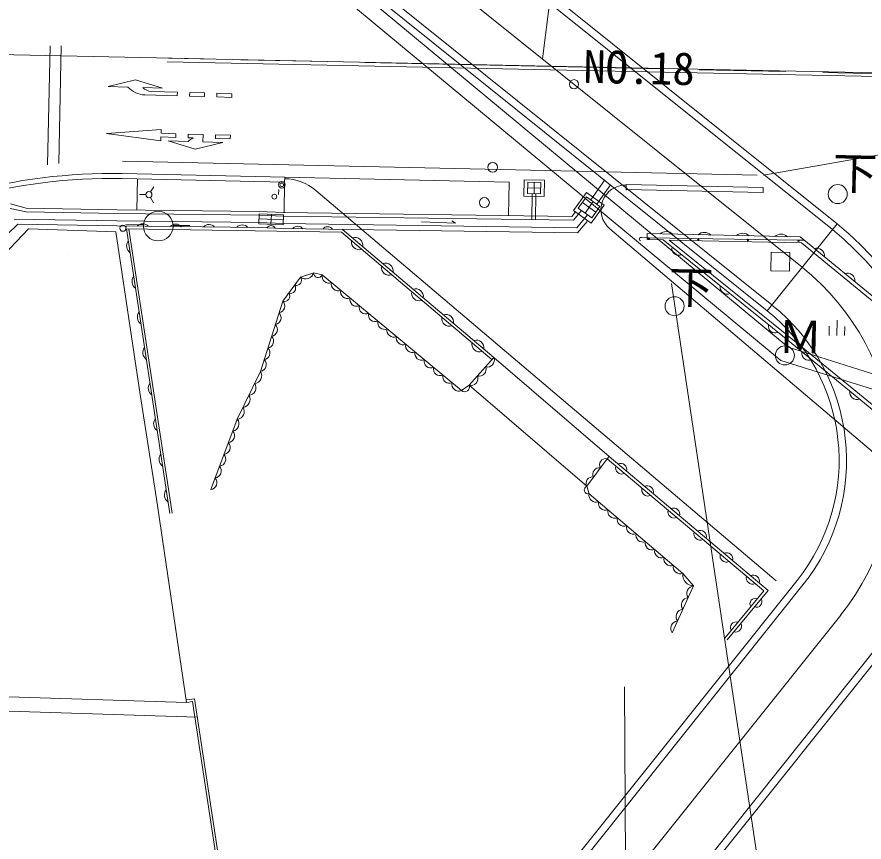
# Model space of a CAD drawing. Units: millimetres on the paper. Extents: x 40 to 680, y 20 to 380.
# Drawn here: x 489.35 to 523.56, y 255.36 to 288.66 of the extents above; entities that cross this region are included whole.
import ezdxf
from ezdxf.enums import TextEntityAlignment as Align

# ---------------------------------------------------------------- set-up
doc = ezdxf.new("R2010")
doc.units = ezdxf.units.MM
doc.linetypes.add('CHAIN', pattern=[18.5, 12, -1.5, 3.5, -1.5])
for name, color, linetype, lineweight in [('M-BGD', 7, 'Continuous', 13), ('M-BMK', 2, 'CHAIN', 13), ('M-STR-HTXT', 7, 'Continuous', 13), ('M-WORK', 1, 'Continuous', 13)]:
    doc.layers.add(name, color=color, linetype=linetype, lineweight=lineweight)
doc.styles.add('ＭＳ ゴシック', font='')
doc.styles.get('ＭＳ ゴシック').set_extended_font_data('MS Gothic')

msp = doc.modelspace()

# ---------------------------------------------------------------- linework, layer by layer
at = {"layer": 'M-BGD'}
for p, q in [((493.751, 280.286), (494.461, 280.273)), ((495.659, 280.251), (496.337, 280.239))]:
    msp.add_line(p, q, dxfattribs=at)
msp.add_circle((495.059, 280.223), 0.6, dxfattribs=at)
at = {"layer": 'M-BMK'}
msp.add_line((429.413, 288.429), (540.325, 286.027), dxfattribs=at)
at = {"layer": 'M-STR-HTXT'}
for p, q in [((515.746, 327.498), (510.574, 286.969)), ((515.78, 277.907), (519.95, 250.063)), ((513.886, 261.626), (513.956, 246.983))]:
    msp.add_line(p, q, dxfattribs=at)
at = {"layer": 'M-WORK'}
for p, q in [((477.8, 316.149), (522.465, 280.312)), ((477.612, 315.915), (522.278, 280.078)), ((476.392, 314.394), (521.057, 278.557)), ((474.984, 312.639), (519.649, 276.802)), ((475.172, 312.873), (519.837, 277.036)), ((503.016, 289.832), (520.489, 275.33)), ((502.633, 289.371), (520.196, 274.793)), ((490.585, 282.7), (490.689, 287.502)), ((491.036, 282.746), (491.139, 287.492)), ((512.191, 286.656), (495.473, 287)), ((512.187, 286.506), (495.417, 286.851)), ((524.106, 286.406), (512.191, 286.656)), ((524.103, 286.256), (512.187, 286.506)), ((493.835, 285.835), (493.035, 285.858)), ((494.434, 285.818), (495.234, 285.796)), ((495.83, 285.629), (494.781, 285.659)), ((495.83, 285.629), (495.825, 285.479)), ((495.825, 285.479), (494.526, 285.516)), ((496.329, 285.615), (496.325, 285.465)), ((496.925, 285.448), (496.325, 285.465)), ((496.929, 285.598), (496.329, 285.615)), ((496.929, 285.598), (496.925, 285.448)), ((497.429, 285.584), (497.425, 285.434)), ((498.024, 285.417), (497.425, 285.434)), ((498.029, 285.567), (497.429, 285.584)), ((498.029, 285.567), (498.024, 285.417)), ((498.024, 285.417), (498.029, 285.567)), ((492.97, 283.955), (495.175, 284.118)), ((492.97, 283.955), (495.163, 283.668)), ((495.171, 283.968), (495.175, 284.118)), ((495.771, 283.951), (495.171, 283.968)), ((495.767, 283.801), (495.771, 283.951)), ((496.266, 283.787), (496.271, 283.937)), ((496.266, 283.787), (496.271, 283.937)), ((496.87, 283.92), (496.271, 283.937)), ((496.862, 283.62), (496.87, 283.92)), ((497.366, 283.756), (497.37, 283.906)), ((497.97, 283.889), (497.37, 283.906)), ((495.167, 283.818), (495.163, 283.668)), ((495.767, 283.801), (495.167, 283.818)), ((496.262, 283.637), (495.463, 283.66)), ((496.266, 283.787), (496.466, 283.781)), ((497.662, 283.597), (496.862, 283.62)), ((497.966, 283.739), (497.366, 283.756)), ((497.97, 283.889), (497.966, 283.739)), ((519.494, 282.274), (525.013, 283.242)), ((493.61, 282.838), (519.234, 282.283)), ((493.599, 282.338), (500.163, 282.196)), ((500.159, 281.996), (500.163, 282.196)), ((500.163, 282.196), (509.225, 281.999)), ((493.595, 282.138), (500.159, 281.996)), ((494.225, 282.124), (494.197, 280.869)), ((500.142, 280.773), (500.159, 281.996)), ((509.225, 281.999), (509.196, 280.645)), ((509.827, 282.092), (509.816, 281.434)), ((510.656, 282.078), (509.827, 282.092)), ((509.967, 281.531), (509.975, 281.99)), ((509.975, 281.99), (510.504, 281.981)), ((510.239, 281.985), (510.232, 281.527)), ((510.504, 281.981), (510.496, 281.522)), ((510.644, 281.42), (510.656, 282.078)), ((513.092, 282.083), (512.521, 281.281)), ((513.324, 281.891), (512.765, 281.106)), ((513.948, 281.678), (513.953, 281.897)), ((513.953, 281.897), (519.485, 281.777)), ((494.743, 281.598), (494.873, 281.812)), ((499.92, 281.701), (499.916, 281.501)), ((520.001, 265.894), (501.418, 281.661)), ((510.496, 281.522), (509.967, 281.531)), ((509.971, 281.761), (510.5, 281.752)), ((510.154, 281.528), (510.137, 280.481)), ((510.304, 281.526), (510.287, 280.479)), ((512.348, 281.577), (511.827, 280.85)), ((513.057, 281.068), (512.348, 281.577)), ((513.949, 281.697), (519.481, 281.577)), ((519.485, 281.777), (519.481, 281.577)), ((494.553, 281.494), (494.304, 281.5)), ((494.739, 281.382), (494.859, 281.163)), ((509.816, 281.434), (510.644, 281.42)), ((512.018, 280.945), (512.348, 281.405)), ((512.183, 281.175), (512.729, 280.784)), ((512.621, 281.21), (512.291, 280.749)), ((512.348, 281.405), (512.894, 281.014)), ((489.081, 280.932), (489.721, 280.798)), ((489.091, 281.122), (489.724, 280.948)), ((493.397, 280.878), (489.724, 280.948)), ((499.137, 280.811), (493.397, 280.878)), ((511.822, 280.457), (512.15, 280.851)), ((511.827, 280.85), (512.536, 280.342)), ((512.564, 280.554), (512.018, 280.945)), ((512.536, 280.342), (513.057, 281.068)), ((512.894, 281.014), (512.564, 280.554)), ((493.39, 280.428), (489.241, 280.507)), ((493.394, 280.728), (489.721, 280.798)), ((499.134, 280.661), (493.394, 280.728)), ((499.12, 280.312), (499.136, 280.711)), ((499.128, 280.511), (500.105, 280.473)), ((500.111, 280.623), (499.134, 280.661)), ((499.136, 280.711), (500.112, 280.673)), ((500.115, 280.773), (499.137, 280.811)), ((499.624, 280.692), (499.608, 280.293)), ((500.112, 280.673), (500.097, 280.273)), ((511.822, 280.457), (500.111, 280.623)), ((511.753, 280.608), (500.115, 280.773)), ((511.753, 280.608), (511.906, 280.793)), ((511.961, 280.155), (512.395, 280.675)), ((489.391, 280.304), (483.082, 274.25)), ((493.387, 280.228), (489.391, 280.304)), ((499.121, 280.161), (493.387, 280.228)), ((499.126, 280.361), (493.39, 280.428)), ((493.753, 280.104), (493.755, 280.224)), ((500.097, 280.273), (499.12, 280.312)), ((500.097, 280.123), (499.121, 280.161)), ((500.103, 280.323), (499.126, 280.361)), ((511.961, 280.155), (500.103, 280.323)), ((507.053, 280.335), (505.685, 280.387)), ((506.911, 280.432), (507.053, 280.335)), ((512.371, 280.413), (511.99, 279.955)), ((519.649, 276.802), (522.465, 280.312)), ((489.821, 280.117), (483.786, 273.796)), ((493.342, 279.994), (489.821, 280.117)), ((493.342, 279.994), (494.331, 273.423)), ((495.519, 268.617), (493.773, 280.104)), ((493.875, 280.102), (495.618, 268.632)), ((511.99, 279.955), (500.097, 280.123)), ((508.612, 274.91), (502.498, 280.089)), ((524.206, 270.85), (513.286, 280.115)), ((514.799, 279.917), (514.794, 279.677)), ((514.799, 279.917), (520.976, 279.781)), ((514.566, 279.759), (514.866, 279.754)), ((514.794, 279.677), (515.444, 279.662)), ((514.866, 279.754), (520.906, 279.658)), ((515.444, 279.662), (520.408, 275.666)), ((515.69, 279.657), (521.034, 279.539)), ((515.69, 279.657), (520.502, 275.783)), ((520.906, 279.658), (521.131, 279.654)), ((528.538, 273.585), (520.976, 279.781)), ((528.443, 273.469), (521.034, 279.539)), ((519.812, 279.166), (519.795, 278.416)), ((519.812, 279.166), (520.562, 279.149)), ((520.562, 279.149), (520.545, 278.4)), ((491.405, 279.061), (491.406, 279.062)), ((500.801, 278.157), (500.086, 277.194)), ((501.333, 278.341), (500.801, 278.157)), ((501.676, 278.252), (501.333, 278.341)), ((507.298, 273.584), (501.676, 278.252)), ((519.795, 278.416), (520.545, 278.4)), ((500.086, 277.194), (499.184, 274.352)), ((522.453, 275.805), (522.467, 276.429)), ((522.141, 275.811), (522.149, 276.186)), ((522.766, 275.798), (522.774, 276.173)), ((520.503, 275.782), (526.522, 270.85)), ((520.408, 275.666), (526.43, 270.732)), ((520.489, 275.33), (528.567, 272.798)), ((507.609, 273.795), (508.612, 274.91)), ((508.612, 274.91), (513.258, 270.921)), ((520.196, 274.793), (528.388, 272.226)), ((499.184, 274.352), (498.249, 272.422)), ((507.609, 273.795), (507.298, 273.584)), ((512.366, 269.716), (507.609, 273.795)), ((494.331, 273.423), (494.991, 269.213)), ((498.249, 272.422), (497.175, 269.582)), ((513.258, 270.921), (513.18, 270.829)), ((513.258, 270.921), (519.678, 265.512)), ((512.366, 269.716), (513.18, 270.829)), ((513.18, 270.829), (519.509, 265.497)), ((512.366, 269.716), (512.456, 269.414)), ((494.985, 269.214), (496.204, 260.992)), ((512.456, 269.414), (516.239, 266.2)), ((516.239, 266.2), (516.674, 265.696)), ((487.596, 224.29), (520.854, 265.92)), ((487.831, 224.103), (521.089, 265.733)), ((516.674, 265.696), (515.803, 263.806)), ((519.509, 265.497), (517.934, 263.591)), ((519.678, 265.512), (518.027, 263.514)), ((489.354, 222.886), (522.612, 264.516)), ((490.878, 221.669), (524.136, 263.298)), ((491.112, 221.481), (524.37, 263.111)), ((482.936, 261.41), (496.204, 260.992)), ((496.519, 261.143), (496.195, 261.093)), ((496.21, 260.994), (496.435, 261.029)), ((497.699, 253.363), (496.519, 261.143)), ((488.424, 260.657), (496.631, 260.4))]:
    msp.add_line(p, q, dxfattribs=at)
for points in [[(495.234, 285.796), (494.143, 286.127), (493.035, 285.858)], [(497.662, 283.597), (496.554, 283.329), (495.463, 283.66)], [(493.753, 280.104), (502.453, 279.97), (508.535, 274.819)], [(496.435, 261.029), (497.606, 253.312), (499.675, 251.492)]]:
    msp.add_lwpolyline(points, dxfattribs=at)
for centre, radius in [((511.846, 285.948), 0.185), ((508.56, 282.596), 0.2), ((500.045, 281.885), 0.135), ((500.045, 281.885), 0.0755), ((522.494, 281.513), 0.385), ((494.678, 281.491), 0.125), ((499.745, 281.408), 0.1), ((508.226, 281.172), 0.2), ((493.628, 280.136), 0.125), ((514.863, 279.724), 0.03), ((516.867, 279.692), 0.03), ((518.867, 279.66), 0.03), ((520.907, 279.628), 0.03), ((515.905, 276.987), 0.385), ((520.359, 275), 0.385)]:
    msp.add_circle(centre, radius, dxfattribs=at)
for centre, radius, start, end in [((494.568, 286.515), 1, 222.7996, 267.5647), ((494.801, 286.158), 0.5, 222.8008, 267.6236), ((496.937, 282.899), 1, 118.0699, 132.4314), ((493.123, 260.343), 22, 88.7591, 122.3164), ((493.123, 260.343), 21.8, 88.7591, 122.3164), ((500.124, 280.136), 2, 49.6856, 88.9287), ((513.933, 280.878), 1, 88.9287, 229.6856), ((494.424, 280.016), 0.3, 41.1382, 137.524), ((495.765, 280.001), 0.3, 41.1382, 137.524), ((497.107, 279.985), 0.3, 41.1385, 137.5238), ((498.448, 279.969), 0.3, 41.1382, 137.5241), ((499.606, 280.06), 0.183, 24.6553, 150.8803), ((500.695, 279.965), 0.25, 36.0693, 142.3077), ((501.895, 279.948), 0.25, 36.0693, 142.3077), ((514.799, 270.757), 12.25, 321.3787, 51.2581), ((515.565, 279.618), 0.381, 46.2796, 131.1927), ((517.11, 279.584), 0.381, 46.2796, 131.1927), ((518.654, 279.55), 0.381, 46.2796, 131.1927), ((520.198, 279.516), 0.381, 46.2796, 131.1927), ((514.799, 270.757), 11.95, 321.3787, 51.2581), ((494.123, 279.422), 0.343, 143.7476, 233.5368), ((503.165, 279.577), 0.31, 170.8398, 288.6344), ((503.004, 279.447), 0.313, 351.1034, 108.3707), ((514.548, 279.691), 0.0696, 75.4361, 265.6412), ((516.08, 279.322), 0.283, 169.238, 293.0929), ((521.646, 279.024), 0.311, 351.831, 109.5062), ((504.381, 278.547), 0.31, 170.8398, 288.6344), ((504.227, 278.411), 0.313, 351.1032, 108.3714), ((514.799, 270.757), 10, 321.3787, 51.2581), ((494.341, 277.987), 0.343, 143.7468, 233.5371), ((500.635, 278.031), 0.208, 249.6601, 37.1291), ((501.005, 278.427), 0.338, 232.8947, 345.2439), ((501.511, 278.325), 0.18, 175.0532, 336.0549), ((501.942, 278.191), 0.273, 167.0491, 293.5474), ((522.881, 278.012), 0.311, 351.8317, 109.5055), ((500.397, 277.71), 0.208, 249.6608, 37.1295), ((502.316, 277.88), 0.273, 167.0497, 293.5466), ((518.027, 277.755), 0.283, 169.2378, 293.0936), ((500.158, 277.389), 0.208, 249.6601, 37.1291), ((502.691, 277.569), 0.273, 167.05, 293.5464), ((505.597, 277.517), 0.31, 170.8398, 288.6344), ((505.45, 277.376), 0.313, 351.1038, 108.3708), ((499.886, 276.996), 0.281, 280.1633, 44.6426), ((503.066, 277.258), 0.273, 167.0491, 293.5474), ((494.559, 276.551), 0.343, 143.7476, 233.5368), ((503.441, 276.947), 0.273, 167.0498, 293.5478), ((514.799, 270.757), 7.75, 321.3787, 51.2581), ((514.799, 270.757), 8.05, 321.3787, 51.2581), ((499.736, 276.523), 0.281, 280.1641, 44.6418), ((503.816, 276.635), 0.273, 167.0488, 293.5476), ((504.19, 276.324), 0.273, 167.0497, 293.5471), ((506.814, 276.486), 0.31, 170.8393, 288.6349), ((506.673, 276.34), 0.313, 351.1028, 108.371), ((499.585, 276.049), 0.281, 280.1633, 44.6426), ((504.565, 276.013), 0.273, 167.0499, 293.5474), ((519.974, 276.187), 0.283, 169.2383, 293.0922), ((499.435, 275.575), 0.281, 280.1633, 44.6426), ((504.94, 275.702), 0.273, 167.0487, 293.5474), ((505.315, 275.39), 0.273, 167.0497, 293.5466), ((508.03, 275.456), 0.31, 170.8398, 288.6344), ((507.896, 275.304), 0.313, 351.1032, 108.3714), ((494.777, 275.115), 0.343, 143.7476, 233.5368), ((499.285, 275.102), 0.281, 280.1631, 44.6427), ((505.69, 275.079), 0.273, 167.0487, 293.5474), ((521.328, 275.085), 0.283, 168.7405, 292.5928), ((499.135, 274.628), 0.281, 280.1656, 44.6412), ((506.065, 274.768), 0.273, 167.05, 293.5464), ((508.346, 274.814), 0.283, 256.1187, 19.9484), ((498.919, 274.182), 0.315, 275.6693, 32.5969), ((506.439, 274.457), 0.273, 167.0499, 293.5474), ((508.012, 274.442), 0.283, 256.1187, 19.9484), ((506.814, 274.146), 0.273, 167.0496, 293.5464), ((507.677, 274.07), 0.283, 256.1187, 19.9484), ((494.996, 273.679), 0.343, 143.7468, 233.5371), ((498.685, 273.7), 0.315, 275.67, 32.5978), ((507.189, 273.834), 0.273, 167.0507, 293.5461), ((507.43, 273.725), 0.193, 226.8346, 21.3043), ((498.451, 273.218), 0.315, 275.6702, 32.5971), ((523.262, 273.501), 0.283, 168.7393, 292.594), ((498.218, 272.735), 0.315, 275.6698, 32.5966), ((495.214, 272.243), 0.343, 143.7476, 233.5368), ((498.03, 272.234), 0.288, 277.9793, 40.6213), ((497.851, 271.761), 0.288, 277.9796, 40.6203), ((497.672, 271.288), 0.288, 277.9793, 40.6213), ((495.432, 270.808), 0.343, 143.7468, 233.5371), ((497.493, 270.814), 0.288, 277.9797, 40.6206), ((513.126, 270.584), 0.251, 77.5565, 210.0421), ((513.724, 270.389), 0.256, 344.3822, 115.3897), ((497.314, 270.341), 0.288, 277.9796, 40.6211), ((512.855, 270.213), 0.251, 77.5563, 210.0429), ((513.773, 270.462), 0.251, 163.6365, 296.1352), ((497.135, 269.868), 0.288, 277.9794, 40.6211), ((512.583, 269.842), 0.251, 77.5565, 210.0421), ((495.65, 269.372), 0.343, 143.7468, 233.5371), ((512.418, 269.567), 0.158, 109.4862, 283.6887), ((514.828, 269.574), 0.251, 163.6358, 296.1359), ((514.794, 269.488), 0.256, 344.3817, 115.3902), ((512.729, 269.352), 0.28, 167.3571, 291.9531), ((513.107, 269.031), 0.28, 167.3572, 291.9533), ((513.486, 268.71), 0.28, 167.3572, 291.9538), ((515.883, 268.685), 0.251, 163.6365, 296.1352), ((515.864, 268.586), 0.256, 344.3822, 115.3897), ((513.864, 268.388), 0.28, 167.3581, 291.9528), ((514.242, 268.067), 0.28, 167.3581, 291.9528), ((516.937, 267.796), 0.251, 163.6358, 296.1359), ((516.934, 267.685), 0.256, 344.382, 115.3895), ((514.621, 267.746), 0.28, 167.3578, 291.9535), ((514.999, 267.424), 0.28, 167.3565, 291.9536), ((515.377, 267.103), 0.28, 167.3575, 291.9531), ((515.756, 266.782), 0.28, 167.3572, 291.9533), ((517.992, 266.907), 0.251, 163.6365, 296.1352), ((518.004, 266.783), 0.256, 344.3818, 115.3896), ((516.134, 266.46), 0.28, 167.3569, 291.954), ((516.68, 266.141), 0.445, 172.2921, 269.2436), ((519.074, 265.882), 0.256, 344.3817, 115.3902), ((519.047, 266.019), 0.251, 163.6358, 296.1359), ((516.702, 265.397), 0.3, 95.2965, 215.2071), ((516.484, 264.924), 0.3, 95.2956, 215.2088), ((519.167, 264.978), 0.217, 68.3322, 212.5362), ((519.203, 265.064), 0.231, 250.8724, 29.9954), ((516.266, 264.452), 0.3, 95.2955, 215.2076), ((516.048, 263.98), 0.3, 95.2945, 215.2091), ((518.379, 264.025), 0.217, 68.3322, 212.5362), ((518.377, 264.065), 0.231, 250.8732, 29.9951)]:
    msp.add_arc(centre, radius, start, end, dxfattribs=at)

# ---------------------------------------------------------------- texts
at = {"layer": 'M-WORK', "style": 'ＭＳ ゴシック'}
for s, p in [('NO.18', (512.206, 285.612)), ('下', (522.271, 281.321)), ('下', (515.653, 276.716)), ('Ｍ', (520.058, 274.714))]:
    msp.add_text(s, height=1.32, rotation=358.746, dxfattribs=at).set_placement(p, align=Align.BOTTOM_LEFT)

doc.saveas('drawing.dxf')
